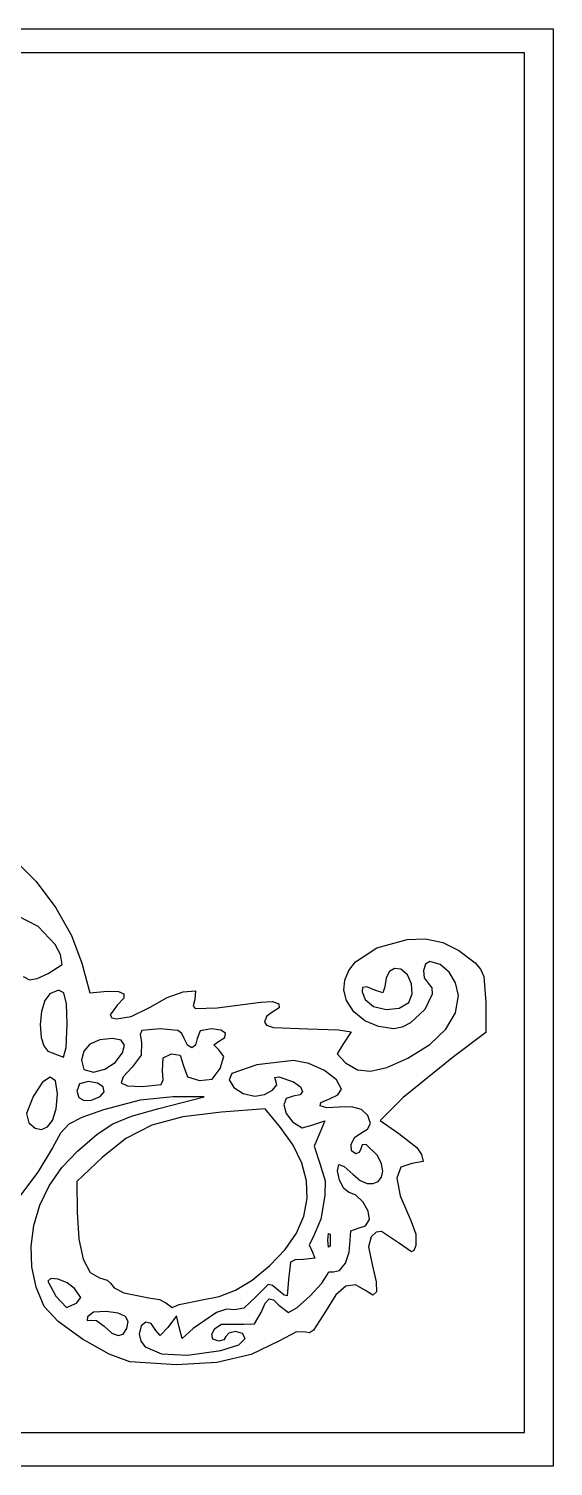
# Model space of a CAD drawing. Extents: x 0 to 156, y 0 to 84.
# Drawn here: x 125.6 to 156.4, y 0 to 84.4 of the extents above; entities that cross this region are included whole.
import ezdxf

# ---------------------------------------------------------------- set-up
doc = ezdxf.new("R2010")
doc.units = 0

msp = doc.modelspace()

# ---------------------------------------------------------------- linework, layer by layer
at = {"layer": 'Layer 1'}
for p, q in [((78.175556, 84.384444), (156.351111, 84.384444)), ((156.351111, 84.384444), (156.351111, 42.192222)), ((154.657778, 82.973333), (77.893333, 82.973333)), ((154.657778, 42.474444), (154.657778, 82.973333)), ((154.657778, 1.975556), (154.657778, 42.474444)), ((154.657778, 42.474444), (154.657778, 42.474444)), ((156.351111, 42.192222), (156.351111, 0)), ((124.670335, 35.699257), (126.03152, 34.318051)), ((126.03152, 34.318051), (127.188224, 32.783218)), ((126.144697, 31.674927), (124.938248, 32.310332)), ((127.188224, 32.783218), (128.094942, 31.164308)), ((127.14637, 30.627713), (126.144697, 31.674927)), ((127.452034, 30.039885), (127.14637, 30.627713)), ((128.094942, 31.164308), (128.706169, 29.530873)), ((144.760835, 29.60978), (146.017037, 30.439469)), ((146.017037, 30.439469), (147.783587, 30.916592)), ((147.783587, 30.916592), (148.86983, 30.951418)), ((148.86983, 30.951418), (149.870022, 30.744179)), ((149.870022, 30.744179), (150.822349, 30.281781)), ((127.564444, 29.457356), (127.452034, 30.039885)), ((144.359202, 29.097984), (144.760835, 29.60978)), ((149.12318, 29.633333), (148.856974, 29.471892)), ((149.720812, 29.463053), (149.12318, 29.633333)), ((150.822349, 30.281781), (151.765, 29.551125)), ((151.765, 29.551125), (152.086939, 29.187856)), ((125.266721, 28.743186), (125.646095, 28.554621)), ((126.081159, 28.626221), (126.731793, 28.935025)), ((126.731793, 28.935025), (127.564444, 29.457356)), ((126.731793, 28.935025), (126.731793, 28.935025)), ((128.706169, 29.530873), (129.186206, 27.798889)), ((144.127263, 28.540362), (144.359202, 29.097984)), ((146.754134, 29.035195), (146.553925, 28.665535)), ((147.050578, 29.219799), (146.754134, 29.035195)), ((147.415555, 29.18843), (147.050578, 29.219799)), ((147.81363, 28.85619), (147.415555, 29.18843)), ((148.047812, 28.318947), (147.81363, 28.85619)), ((148.856974, 29.471892), (148.740466, 29.096989)), ((148.740466, 29.096989), (148.787854, 28.672759)), ((150.248133, 29.01309), (149.720812, 29.463053)), ((150.628946, 28.374756), (150.248133, 29.01309)), ((152.086939, 29.187856), (152.280474, 28.750112)), ((152.280474, 28.750112), (152.4, 27.219035)), ((125.646095, 28.554621), (126.081159, 28.626221)), ((127.334135, 27.955004), (126.831787, 27.724013)), ((127.644803, 27.783693), (127.334135, 27.955004)), ((129.186206, 27.798889), (130.20977, 27.881659)), ((130.20977, 27.881659), (130.858406, 27.877413)), ((130.858406, 27.877413), (131.178858, 27.739091)), ((134.645758, 27.846373), (135.364768, 27.89925)), ((135.364768, 27.89925), (135.329998, 27.389554)), ((144.079052, 27.951017), (144.127263, 28.540362)), ((144.228606, 27.344054), (144.079052, 27.951017)), ((145.176512, 28.107932), (145.14325, 27.858871)), ((145.14325, 27.858871), (145.331507, 27.399728)), ((145.425573, 28.141194), (145.176512, 28.107932)), ((145.884717, 27.952937), (145.425573, 28.141194)), ((146.365158, 27.789517), (145.884717, 27.952937)), ((146.477654, 28.141738), (146.365158, 27.789517)), ((146.553925, 28.665535), (146.477654, 28.141738)), ((148.082327, 27.727032), (148.047812, 28.318947)), ((148.787854, 28.672759), (149.013333, 28.363333)), ((149.013333, 28.363333), (149.232481, 28.091875)), ((149.232481, 28.091875), (149.25138, 27.714812)), ((150.787055, 27.639366), (150.628946, 28.374756)), ((126.534869, 27.334792), (126.336616, 26.699353)), ((126.831787, 27.724013), (126.534869, 27.334792)), ((127.802683, 27.14265), (127.644803, 27.783693)), ((127.846667, 25.964444), (127.802683, 27.14265)), ((130.81, 27.093333), (130.371678, 26.493191)), ((131.164824, 27.474971), (130.81, 27.093333)), ((131.178858, 27.739091), (131.164824, 27.474971)), ((132.713538, 26.957977), (133.712928, 27.512359)), ((133.712928, 27.512359), (134.645758, 27.846373)), ((135.329998, 27.389554), (135.246267, 27.034198)), ((135.246267, 27.034198), (135.362066, 26.862819)), ((136.63829, 26.907713), (139.206111, 27.248544)), ((139.206111, 27.248544), (139.882726, 27.281177)), ((139.882726, 27.281177), (140.263183, 27.141381)), ((140.263183, 27.141381), (140.273854, 26.900769)), ((144.660065, 26.676473), (144.228606, 27.344054)), ((145.331507, 27.399728), (145.814227, 26.983663)), ((147.309651, 26.88458), (147.881402, 27.230778)), ((147.881402, 27.230778), (148.082327, 27.727032)), ((147.881402, 27.230778), (147.881402, 27.230778)), ((149.25138, 27.714812), (148.819798, 26.818691)), ((150.614219, 26.619898), (150.787055, 27.639366)), ((152.4, 27.219035), (152.4, 25.467572)), ((126.336616, 26.699353), (126.260095, 25.93519)), ((130.371678, 26.493191), (130.470667, 26.328324)), ((130.470667, 26.328324), (130.733971, 26.256992)), ((130.733971, 26.256992), (131.610163, 26.405124)), ((131.610163, 26.405124), (132.713538, 26.957977)), ((135.362066, 26.862819), (136.63829, 26.907713)), ((139.542132, 26.400734), (139.417778, 26.075361)), ((139.841111, 26.630949), (139.542132, 26.400734)), ((140.273854, 26.900769), (139.841111, 26.630949)), ((145.309621, 26.150542), (144.660065, 26.676473)), ((145.814227, 26.983663), (146.5471, 26.807077)), ((146.5471, 26.807077), (147.309651, 26.88458)), ((148.819798, 26.818691), (147.98132, 26.024613)), ((150.049675, 25.650992), (150.614219, 26.619898)), ((126.260095, 25.93519), (126.328373, 25.159801)), ((127.78449, 24.578825), (127.846667, 25.964444)), ((127.846667, 25.964444), (127.846667, 25.964444)), ((132.22599, 25.577201), (132.133359, 25.34233)), ((132.133359, 25.34233), (132.208318, 24.893801)), ((133.294659, 25.682222), (132.22599, 25.577201)), ((134.336605, 25.571779), (133.294659, 25.682222)), ((134.575117, 25.399224), (134.336605, 25.571779)), ((134.701774, 25.117778), (134.575117, 25.399224)), ((135.643056, 25.56463), (135.466667, 25.117778)), ((136.313333, 25.682222), (135.643056, 25.56463)), ((136.857324, 25.605015), (136.313333, 25.682222)), ((137.130377, 25.41402), (136.857324, 25.605015)), ((137.098667, 25.170178), (137.130377, 25.41402)), ((139.417778, 26.075361), (139.535804, 25.884453)), ((139.535804, 25.884453), (139.94418, 25.763699)), ((139.94418, 25.763699), (141.957778, 25.682222)), ((141.957778, 25.682222), (143.751653, 25.626573)), ((143.751653, 25.626573), (144.497778, 25.492778)), ((144.497778, 25.492778), (144.006341, 24.760301)), ((146.111186, 25.80591), (145.309621, 26.150542)), ((146.998676, 25.682222), (146.111186, 25.80591)), ((147.491598, 25.775104), (146.998676, 25.682222)), ((147.98132, 26.024613), (147.491598, 25.775104)), ((149.112542, 24.756373), (150.049675, 25.650992)), ((152.4, 25.467572), (150.495, 24.02509)), ((126.328373, 25.159801), (126.474208, 24.684174)), ((126.474208, 24.684174), (126.713582, 24.359463)), ((127.635, 24.021627), (127.78449, 24.578825)), ((129.186808, 24.769953), (128.82164, 24.366495)), ((129.759212, 25.027341), (129.186808, 24.769953)), ((130.509224, 25.117778), (129.759212, 25.027341)), ((131.018306, 25.008858), (130.509224, 25.117778)), ((131.217737, 24.709731), (131.018306, 25.008858)), ((131.102828, 24.261851), (131.217737, 24.709731)), ((132.208318, 24.893801), (132.196981, 24.12958)), ((134.896685, 24.719139), (134.701774, 25.117778)), ((135.158023, 24.553333), (134.896685, 24.719139)), ((135.376002, 24.719139), (135.158023, 24.553333)), ((135.466667, 25.117778), (135.376002, 24.719139)), ((136.44003, 24.743324), (136.728372, 24.934432)), ((136.734714, 24.44855), (136.44003, 24.743324)), ((136.728372, 24.934432), (137.098667, 25.170178)), ((144.006341, 24.760301), (143.678401, 24.218049)), ((147.821938, 23.959766), (149.112542, 24.756373)), ((126.713582, 24.359463), (127.635, 24.021627)), ((128.82164, 24.366495), (128.693333, 23.837849)), ((128.693333, 23.837849), (128.835452, 23.282341)), ((130.062993, 23.308028), (130.668889, 23.706667)), ((130.668889, 23.706667), (131.102828, 24.261851)), ((130.668889, 23.706667), (130.668889, 23.706667)), ((132.196981, 24.12958), (131.666299, 23.433492)), ((133.438609, 23.212778), (133.482897, 23.973201)), ((133.482897, 23.973201), (133.964618, 24.217514)), ((133.964618, 24.217514), (134.473989, 24.128052)), ((134.473989, 24.128052), (134.670173, 23.511959)), ((137.027523, 24.043894), (136.734714, 24.44855)), ((136.813564, 23.344584), (137.027523, 24.043894)), ((141.126156, 23.809771), (138.978482, 23.560047)), ((142.027017, 23.64942), (141.126156, 23.809771)), ((142.940624, 23.231285), (142.027017, 23.64942)), ((143.678401, 24.218049), (144.178717, 23.679745)), ((144.178717, 23.679745), (144.86819, 23.276961)), ((146.585208, 23.408932), (147.821938, 23.959766)), ((150.495, 24.02509), (147.542635, 21.643405)), ((126.85069, 22.84909), (126.396788, 22.543324)), ((127.164838, 22.62113), (126.85069, 22.84909)), ((128.835452, 23.282341), (129.398889, 23.142222)), ((129.398889, 23.142222), (130.062993, 23.308028)), ((131.125869, 22.858772), (131.024004, 22.511708)), ((131.666299, 23.433492), (131.125869, 22.858772)), ((133.46889, 22.683961), (133.438609, 23.212778)), ((133.438609, 23.212778), (133.438609, 23.212778)), ((134.670173, 23.511959), (134.906372, 22.85614)), ((134.906372, 22.85614), (135.607778, 22.639881)), ((136.359463, 22.728942), (136.813564, 23.344584)), ((137.505657, 23.062596), (137.356105, 22.676632)), ((138.978482, 23.560047), (137.505657, 23.062596)), ((140.03071, 22.826282), (140.26571, 22.851798)), ((140.073848, 22.674301), (140.03071, 22.826282)), ((140.26571, 22.851798), (141.129664, 22.567849)), ((143.648792, 22.685102), (142.940624, 23.231285)), ((144.86819, 23.276961), (145.635489, 23.18401)), ((145.635489, 23.18401), (146.585208, 23.408932)), ((126.396788, 22.543324), (125.860138, 21.709606)), ((127.282222, 21.853669), (127.164838, 22.62113)), ((128.567779, 22.449413), (128.411111, 22.013333)), ((128.411111, 22.013333), (128.528311, 21.650892)), ((129.10001, 22.577778), (128.567779, 22.449413)), ((129.630823, 22.490023), (129.10001, 22.577778)), ((129.95717, 22.270941), (129.630823, 22.490023)), ((129.787825, 21.703879), (130.02689, 21.986803)), ((130.02689, 21.986803), (129.95717, 22.270941)), ((131.024004, 22.511708), (131.386503, 22.341052)), ((131.386503, 22.341052), (132.239165, 22.295556)), ((132.239165, 22.295556), (133.353197, 22.411499)), ((133.353197, 22.411499), (133.46889, 22.683961)), ((135.607778, 22.639881), (136.359463, 22.728942)), ((137.356105, 22.676632), (137.621422, 22.238703)), ((137.621422, 22.238703), (138.168072, 21.879849)), ((139.428038, 21.830572), (139.887805, 22.07494)), ((139.887805, 22.07494), (140.137761, 22.38319)), ((140.137761, 22.38319), (140.073848, 22.674301)), ((141.129664, 22.567849), (141.52724, 22.276839)), ((141.655933, 22.007018), (141.516854, 21.808428)), ((141.52724, 22.276839), (141.655933, 22.007018)), ((143.933333, 22.140604), (143.648792, 22.685102)), ((143.726649, 21.807121), (143.933333, 22.140604)), ((125.860138, 21.709606), (125.462531, 20.713156)), ((127.196403, 20.982591), (127.282222, 21.853669)), ((128.528311, 21.650892), (128.838371, 21.469165)), ((128.838371, 21.469165), (129.278979, 21.482159)), ((129.278979, 21.482159), (129.787825, 21.703879)), ((129.787825, 21.703879), (129.787825, 21.703879)), ((132.121031, 21.494706), (129.984116, 20.929696)), ((134.055556, 21.683986), (132.121031, 21.494706)), ((133.218476, 20.992298), (135.89, 21.687471)), ((135.89, 21.687471), (134.055556, 21.683986)), ((138.168072, 21.879849), (138.862517, 21.731111)), ((138.862517, 21.731111), (139.428038, 21.830572)), ((140.697012, 21.583798), (140.55401, 21.210696)), ((140.55401, 21.210696), (140.683689, 20.715057)), ((141.111111, 21.731111), (140.697012, 21.583798)), ((141.516854, 21.808428), (141.111111, 21.731111)), ((142.694208, 21.15543), (142.717225, 21.352931)), ((143.080271, 21.041702), (142.694208, 21.15543)), ((142.717225, 21.352931), (143.229728, 21.565272)), ((143.229728, 21.565272), (143.726649, 21.807121)), ((144.521777, 21.102764), (143.795005, 21.080676)), ((145.102458, 20.932244), (144.521777, 21.102764)), ((147.542635, 21.643405), (146.195785, 20.301413)), ((125.462531, 20.713156), (125.606737, 20.157384)), ((126.693732, 19.928031), (126.990071, 20.301447)), ((126.990071, 20.301447), (127.196403, 20.982591)), ((126.990071, 20.301447), (126.990071, 20.301447)), ((128.700106, 20.475172), (127.94512, 20.080145)), ((129.984116, 20.929696), (128.700106, 20.475172)), ((130.534181, 20.109078), (131.616895, 20.545565)), ((131.616895, 20.545565), (133.218476, 20.992298)), ((134.625397, 20.51806), (132.807445, 20.023808)), ((136.897079, 20.790041), (134.625397, 20.51806)), ((139.452107, 20.971403), (136.897079, 20.790041)), ((140.352165, 19.890825), (139.452107, 20.971403)), ((140.683689, 20.715057), (141.087633, 20.200135)), ((142.197969, 20.015285), (142.960618, 20.276068)), ((142.960618, 20.276068), (142.66775, 19.581577)), ((143.795005, 21.080676), (143.080271, 21.041702)), ((145.487328, 20.595248), (145.102458, 20.932244)), ((145.626667, 20.117912), (145.487328, 20.595248)), ((146.195785, 20.301413), (147.290338, 19.523916)), ((125.606737, 20.157384), (125.970604, 19.852723)), ((125.970604, 19.852723), (126.343422, 19.777364)), ((126.343422, 19.777364), (126.693732, 19.928031)), ((127.459134, 19.550964), (126.982121, 18.693977)), ((127.94512, 20.080145), (127.459134, 19.550964)), ((128.450893, 18.494288), (129.601719, 19.489699)), ((129.601719, 19.489699), (130.534181, 20.109078)), ((132.807445, 20.023808), (131.283235, 19.246414)), ((141.099331, 18.846846), (140.352165, 19.890825)), ((141.087633, 20.200135), (141.634452, 19.874197)), ((141.634452, 19.874197), (142.197969, 20.015285)), ((142.66775, 19.581577), (142.325386, 18.793318)), ((144.704512, 19.30348), (145.062222, 19.555107)), ((145.062222, 19.555107), (145.460861, 19.781319)), ((145.460861, 19.781319), (145.626667, 20.117912)), ((147.290338, 19.523916), (148.359274, 18.712512)), ((126.982121, 18.693977), (126.12037, 17.263521)), ((131.283235, 19.246414), (129.892778, 18.125003)), ((141.610028, 17.797811), (141.099331, 18.846846)), ((142.325386, 18.793318), (142.671159, 17.762646)), ((144.509431, 18.894255), (144.704512, 19.30348)), ((144.520191, 18.51279), (144.509431, 18.894255)), ((145.062222, 18.626667), (144.979319, 18.427347)), ((145.153865, 18.876365), (145.062222, 18.626667)), ((145.388908, 18.880181), (145.153865, 18.876365)), ((146.049896, 18.243098), (145.388908, 18.880181)), ((148.359274, 18.712512), (148.636696, 18.300728)), ((127.533675, 17.52906), (128.450893, 18.494288)), ((129.892778, 18.125003), (128.411111, 16.711346)), ((141.884771, 16.750544), (141.610028, 17.797811)), ((142.671159, 17.762646), (142.983591, 16.756255)), ((144.78, 18.344444), (144.520191, 18.51279)), ((144.979319, 18.427347), (144.78, 18.344444)), ((146.290328, 17.754503), (146.049896, 18.243098)), ((146.359049, 17.324689), (146.290328, 17.754503)), ((148.055751, 17.78), (147.406507, 17.560424)), ((148.731111, 17.898028), (148.055751, 17.78)), ((148.636696, 18.300728), (148.731111, 17.898028)), ((126.12037, 17.263521), (124.999416, 15.75126)), ((126.798452, 16.465745), (127.533675, 17.52906)), ((143.700389, 17.348618), (143.775684, 17.716427)), ((143.823387, 16.800962), (143.700389, 17.348618)), ((143.775684, 17.716427), (144.086447, 17.604354)), ((144.086447, 17.604354), (144.62009, 17.121398)), ((144.62009, 17.121398), (145.036143, 16.770578)), ((146.085261, 16.722917), (146.282035, 16.974034)), ((146.282035, 16.974034), (146.359049, 17.324689)), ((147.406507, 17.560424), (147.181405, 16.915572)), ((147.181405, 16.915572), (147.38076, 15.866258)), ((126.250357, 15.328312), (126.798452, 16.465745)), ((128.411111, 16.711346), (128.42704, 14.917338)), ((141.924079, 15.711866), (141.884771, 16.750544)), ((142.983591, 16.756255), (142.964281, 15.890514)), ((144.064492, 16.303597), (143.823387, 16.800962)), ((144.343521, 16.086667), (144.064492, 16.303597)), ((144.782627, 15.916419), (144.343521, 16.086667)), ((145.036143, 16.770578), (145.436339, 16.60081)), ((145.436339, 16.60081), (145.794704, 16.591716)), ((145.794704, 16.591716), (146.085261, 16.722917)), ((125.894525, 14.14073), (126.250357, 15.328312)), ((141.728469, 14.6886), (141.924079, 15.711866)), ((142.964281, 15.890514), (142.716747, 14.507134)), ((145.206662, 15.499234), (144.782627, 15.916419)), ((145.507517, 14.975447), (145.206662, 15.499234)), ((147.38076, 15.866258), (148.004888, 14.433296)), ((128.42704, 14.917338), (128.526304, 13.335964)), ((141.298456, 13.687567), (141.728469, 14.6886)), ((142.716747, 14.507134), (142.276, 13.4488)), ((145.345345, 14.118708), (145.57708, 14.485394)), ((145.57708, 14.485394), (145.507517, 14.975447)), ((148.004888, 14.433296), (148.287409, 13.623212)), ((125.736087, 12.926971), (125.894525, 14.14073)), ((140.63456, 12.715591), (141.298456, 13.687567)), ((143.131227, 13.264444), (143.173043, 13.659115)), ((143.173043, 13.659115), (143.273577, 13.617222)), ((143.273577, 13.617222), (143.273577, 12.911667)), ((144.436733, 13.264444), (144.492266, 13.820792)), ((144.492266, 13.820792), (144.917343, 13.970508)), ((144.917343, 13.970508), (145.345345, 14.118708)), ((145.967173, 13.737977), (145.672296, 13.460535)), ((146.272329, 13.786065), (145.967173, 13.737977)), ((147.277051, 13.116162), (146.272329, 13.786065)), ((148.287409, 13.623212), (148.301024, 12.960948)), ((125.780178, 11.711002), (125.736087, 12.926971)), ((128.526304, 13.335964), (128.786425, 12.147301)), ((139.737296, 11.779493), (140.63456, 12.715591)), ((142.276, 13.4488), (142.035832, 12.990839)), ((142.035832, 12.990839), (142.24, 12.558889)), ((143.173043, 12.869774), (143.131227, 13.264444)), ((143.131227, 13.264444), (143.131227, 13.264444)), ((143.273577, 12.911667), (143.173043, 12.869774)), ((144.394642, 12.568038), (144.436733, 13.264444)), ((145.672296, 13.460535), (145.521636, 12.889301)), ((145.521636, 12.889301), (145.738023, 11.837757)), ((148.030905, 12.580062), (147.277051, 13.116162)), ((148.183827, 12.662339), (148.030905, 12.580062)), ((148.301024, 12.960948), (148.183827, 12.662339)), ((128.786425, 12.147301), (129.198011, 11.37872)), ((140.952467, 11.971113), (140.828889, 10.962925)), ((141.215757, 12.110534), (140.952467, 11.971113)), ((141.710111, 12.135556), (141.215757, 12.110534)), ((142.369125, 12.211875), (141.710111, 12.135556)), ((142.24, 12.558889), (142.369125, 12.211875)), ((143.827824, 11.495868), (144.166017, 11.929984)), ((144.166017, 11.929984), (144.394642, 12.568038)), ((145.738023, 11.837757), (145.975318, 10.835379)), ((126.031931, 10.516795), (125.780178, 11.711002)), ((126.896757, 11.025643), (126.717778, 10.855627)), ((127.325707, 10.980882), (126.896757, 11.025643)), ((127.842646, 10.765835), (127.325707, 10.980882)), ((129.198011, 11.37872), (129.751667, 11.057594)), ((129.751667, 11.057594), (130.200135, 10.930072)), ((138.695193, 10.924134), (139.737296, 11.779493)), ((142.783735, 10.74005), (143.086667, 11.229515)), ((143.086667, 11.229515), (143.195461, 11.416508)), ((143.195461, 11.416508), (143.45703, 11.411275)), ((143.45703, 11.411275), (143.827824, 11.495868)), ((126.496479, 9.368319), (126.031931, 10.516795)), ((126.717778, 10.855627), (127.19352, 9.985073)), ((128.285593, 10.424993), (127.842646, 10.765835)), ((128.643943, 9.900799), (128.285593, 10.424993)), ((130.200135, 10.930072), (130.386667, 10.750115)), ((130.386667, 10.750115), (130.613317, 10.468011)), ((130.613317, 10.468011), (131.178935, 10.184345)), ((131.178935, 10.184345), (132.641069, 9.877778)), ((136.771655, 9.956064), (137.729076, 10.327613)), ((137.729076, 10.327613), (138.695193, 10.924134)), ((139.62968, 10.666785), (138.893875, 9.927449)), ((139.889695, 10.6124), (139.62968, 10.666785)), ((140.240216, 10.32304), (139.889695, 10.6124)), ((140.580164, 10.033963), (140.240216, 10.32304)), ((140.828889, 10.962925), (140.754968, 10.004442)), ((142.090624, 10.000567), (142.783735, 10.74005)), ((144.182961, 10.576045), (143.607622, 10.05871)), ((144.748589, 10.653834), (144.182961, 10.576045)), ((145.336173, 10.308596), (144.748589, 10.653834)), ((145.768663, 10.048994), (145.336173, 10.308596)), ((145.983621, 10.231857), (145.768663, 10.048994)), ((145.975318, 10.835379), (145.983621, 10.231857)), ((127.314223, 8.495922), (126.496479, 9.368319)), ((127.19352, 9.985073), (127.808569, 9.317654)), ((127.808569, 9.317654), (128.39989, 9.582647)), ((128.39989, 9.582647), (128.643943, 9.900799)), ((128.39989, 9.582647), (128.39989, 9.582647)), ((132.641069, 9.877778), (133.269121, 9.794875)), ((133.269121, 9.794875), (133.632222, 9.595556)), ((133.632222, 9.595556), (134.00395, 9.324967)), ((134.00395, 9.324967), (134.422896, 9.492525)), ((134.422896, 9.492525), (135.75564, 9.775622)), ((134.422896, 9.492525), (134.422896, 9.492525)), ((135.75564, 9.775622), (136.771655, 9.956064)), ((138.893875, 9.927449), (138.207665, 9.270421)), ((139.21797, 9.020579), (139.464606, 9.581453)), ((139.464606, 9.581453), (139.689237, 9.827457)), ((139.689237, 9.827457), (139.939853, 9.778489)), ((139.939853, 9.778489), (140.264444, 9.454444)), ((140.264444, 9.454444), (140.827972, 9.031111)), ((140.754968, 10.004442), (140.580164, 10.033963)), ((140.827972, 9.031111), (141.33086, 9.325957)), ((141.33086, 9.325957), (142.090624, 10.000567)), ((143.607622, 10.05871), (142.990903, 9.085312)), ((128.742885, 7.461083), (127.314223, 8.495922)), ((129.040207, 8.780159), (129.0261, 8.549669)), ((129.0261, 8.549669), (129.21087, 8.578788)), ((129.387703, 9.050667), (129.040207, 8.780159)), ((129.21087, 8.578788), (129.576882, 8.551542)), ((130.13114, 9.091569), (129.387703, 9.050667)), ((129.576882, 8.551542), (130.023596, 8.218257)), ((130.835953, 8.983886), (130.13114, 9.091569)), ((131.259978, 8.793141), (130.835953, 8.983886)), ((131.425173, 8.501349), (131.259978, 8.793141)), ((131.353501, 8.090527), (131.425173, 8.501349)), ((132.458912, 8.454318), (132.19162, 8.239349)), ((132.780521, 8.373788), (132.458912, 8.454318)), ((134.25319, 8.820607), (133.748551, 8.151588)), ((134.425713, 8.160885), (134.25319, 8.820607)), ((136.615399, 9.034745), (135.244118, 8.089759)), ((137.201794, 9.215298), (136.615399, 9.034745)), ((137.670156, 9.177957), (137.201794, 9.215298)), ((138.207665, 9.270421), (137.670156, 9.177957)), ((138.824815, 8.351743), (139.21797, 9.020579)), ((142.990903, 9.085312), (142.293049, 7.992542)), ((130.023596, 8.218257), (130.465151, 7.821425)), ((130.465151, 7.821425), (130.838035, 7.66747)), ((130.838035, 7.66747), (131.136175, 7.756976)), ((131.136175, 7.756976), (131.353501, 8.090527)), ((131.353501, 8.090527), (131.353501, 8.090527)), ((132.19162, 8.239349), (132.08, 7.752018)), ((132.08, 7.752018), (132.16697, 7.341744)), ((133.055095, 7.974621), (132.780521, 8.373788)), ((133.295684, 7.672906), (133.055095, 7.974621)), ((133.748551, 8.151588), (133.295684, 7.672906)), ((134.598235, 7.501162), (134.425713, 8.160885)), ((135.244118, 8.089759), (134.598235, 7.501162)), ((136.327432, 7.755086), (136.500573, 8.086881)), ((136.399278, 7.463198), (136.327432, 7.755086)), ((136.500573, 8.086881), (136.898146, 8.332021)), ((136.898146, 8.332021), (138.188686, 8.340508)), ((137.16, 7.62), (137.035646, 7.420681)), ((137.325806, 7.819319), (137.16, 7.62)), ((137.724444, 7.902222), (137.325806, 7.819319)), ((138.123083, 7.784738), (137.724444, 7.902222)), ((138.288889, 7.502274), (138.123083, 7.784738)), ((138.188686, 8.340508), (138.824815, 8.351743)), ((141.292817, 7.898028), (140.262195, 7.336288)), ((141.847903, 7.8763), (141.292817, 7.898028)), ((142.04956, 7.823644), (141.847903, 7.8763)), ((142.293049, 7.992542), (142.04956, 7.823644)), ((130.303998, 6.571738), (128.742885, 7.461083)), ((132.16697, 7.341744), (132.420897, 7.01039)), ((132.420897, 7.01039), (133.387716, 6.592808)), ((134.896648, 6.516005), (136.863887, 6.796718)), ((136.736667, 7.337778), (136.399278, 7.463198)), ((137.035646, 7.420681), (136.736667, 7.337778)), ((136.863887, 6.796718), (137.913033, 7.12721)), ((136.863887, 6.796718), (136.863887, 6.796718)), ((137.913033, 7.12721), (138.288889, 7.502274)), ((140.262195, 7.336288), (138.636909, 6.550255)), ((131.519095, 6.135824), (130.303998, 6.571738)), ((134.253091, 5.948339), (131.519095, 6.135824)), ((131.519095, 6.135824), (131.519095, 6.135824)), ((133.387716, 6.592808), (134.896648, 6.516005)), ((136.629785, 6.087044), (134.253091, 5.948339)), ((138.636909, 6.550255), (136.629785, 6.087044)), ((77.893333, 1.975556), (154.657778, 1.975556)), ((156.351111, 0), (78.175556, 0))]:
    msp.add_line(p, q, dxfattribs=at)

doc.saveas('drawing.dxf')
